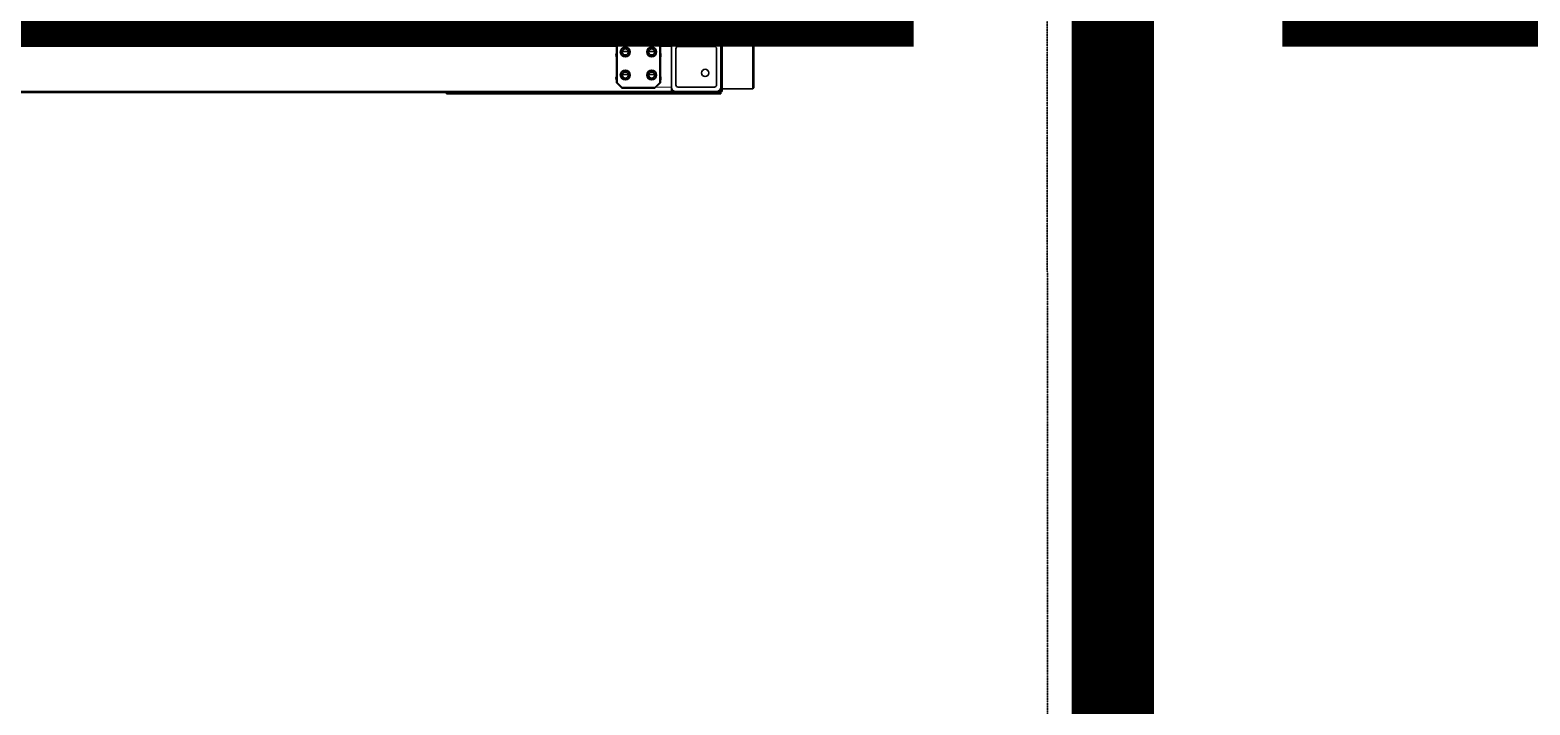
# Model space of a CAD drawing. Header units: inches. Extents: x 185496 to 352137, y 107182 to 179410.
# Drawn here: x 237868 to 239234, y 164796 to 165410 of the extents above; entities that cross this region are included whole.
import ezdxf

# ---------------------------------------------------------------- set-up
doc = ezdxf.new("R2010")
doc.units = ezdxf.units.IN
doc.header["$MEASUREMENT"] = 0
doc.linetypes.add('DASH', pattern=[0.35, 0.25, -0.1])
for name, color, linetype in [('CSX', 3, 'Continuous'), ('DIM', 2, 'Continuous'), ('ZSX', 4, 'Continuous')]:
    doc.layers.add(name, color=color, linetype=linetype)

# ---------------------------------------------------------------- blocks, each defined once
blk = doc.blocks.new('生产区')
at = {"layer": 'CSX', "ltscale": 100, "const_width": 0.5, "elevation": 0}
blk.add_lwpolyline([(120679.3809, 1573.4262), (120679.3809, 1448.7595)], dxfattribs=at)
at = {"layer": 'ZSX', "color": 0, "const_width": 0.35, "elevation": -1257.5994}
for points in [[(120630.4528, 1544.4298), (120678.1725, 1544.4298)], [(120680.409, 1544.4298), (120725.6709, 1544.4298)]]:
    blk.add_lwpolyline(points, dxfattribs=at)
blk = doc.blocks.new('liaojia')
at = {"color": 7, "lineweight": 35, "ltscale": 0.003536}
for p, q in [((800143.8, -279324.7), (800144.8, -279323.7)), ((800183.8, -279324.7), (800182.8, -279323.7)), ((800143.8, -279352.7), (800144.8, -279353.7)), ((800183.8, -279352.7), (800182.8, -279353.7))]:
    blk.add_line(p, q, dxfattribs=at)
at = {"color": 7, "lineweight": 35, "ltscale": 0.1}
for p, q in [((800183.8, -279324.7), (800143.8, -279324.7)), ((800183.8, -279352.7), (800143.8, -279352.7))]:
    blk.add_line(p, q, dxfattribs=at)
at = {"color": 7, "lineweight": 35, "ltscale": 0.07}
for p, q in [((800143.8, -279352.7), (800143.8, -279324.7)), ((800183.8, -279352.7), (800183.8, -279324.7))]:
    blk.add_line(p, q, dxfattribs=at)
at = {"color": 7, "lineweight": 35, "ltscale": 0.095}
blk.add_line((800182.8, -279323.7), (800144.8, -279323.7), dxfattribs=at)
at = {"color": 7, "lineweight": 35}
for p, q in [((800143.8, -279352.7), (799128.8, -279352.7)), ((800141.3, -279353.7), (799131.3, -279353.7)), ((800186.3, -280753.7), (800186.3, -279353.7)), ((800187.3, -280753.7), (800187.3, -279353.7)), ((800188.3, -279593.7), (800188.3, -279363.7)), ((800141.3, -279398.7), (799131.3, -279398.7)), ((800186.3, -280708.7), (800186.3, -279398.7)), ((800141.3, -280708.7), (800141.3, -279448.8))]:
    blk.add_line(p, q, dxfattribs=at)
at = {"color": 7, "lineweight": 13}
for p, q in [((800141.3, -279357.7), (799131.3, -279357.7)), ((800141.3, -279394.7), (799131.3, -279394.7)), ((800145.3, -280708.7), (800145.3, -279448.8))]:
    blk.add_line(p, q, dxfattribs=at)
at = {"color": 7, "lineweight": 35, "ltscale": 0.008749}
for p, q in [((800144.8, -279353.7), (800141.3, -279353.7)), ((800186.3, -279353.7), (800182.8, -279353.7))]:
    blk.add_line(p, q, dxfattribs=at)
at = {"color": 7, "lineweight": 35, "ltscale": 0.01}
for p, q in [((800141.3, -279353.7), (800141.3, -279357.7)), ((800141.3, -279394.7), (800141.3, -279398.7)), ((800145.3, -279398.7), (800141.3, -279398.7)), ((800186.3, -279398.7), (800182.3, -279398.7))]:
    blk.add_line(p, q, dxfattribs=at)
at = {"color": 7, "lineweight": 35, "ltscale": 0.000317383}
blk.add_line((800141.4, -279356.7), (800141.3, -279356.7), dxfattribs=at)
at = {"color": 7, "lineweight": 35, "ltscale": 0.0925}
for p, q in [((800141.3, -279357.7), (800141.3, -279394.7)), ((800141.3, -279394.7), (800141.3, -279357.7)), ((800145.3, -279353.7), (800182.3, -279353.7)), ((800186.3, -279357.7), (800186.3, -279394.7)), ((800182.3, -279398.7), (800145.3, -279398.7)), ((800182.3, -279398.7), (800145.3, -279398.7))]:
    blk.add_line(p, q, dxfattribs=at)
at = {"color": 7, "lineweight": 35, "ltscale": 0.001221}
for p, q in [((800145.3, -279353.7), (800144.8, -279353.7)), ((800182.8, -279353.7), (800182.3, -279353.7))]:
    blk.add_line(p, q, dxfattribs=at)
at = {"color": 7, "lineweight": 35, "ltscale": 0.0825}
for p, q in [((800145.3, -279392.7), (800145.3, -279359.7)), ((800147.3, -279357.7), (800180.3, -279357.7)), ((800182.3, -279359.7), (800182.3, -279392.7)), ((800180.3, -279394.7), (800147.3, -279394.7))]:
    blk.add_line(p, q, dxfattribs=at)
at = {"color": 7, "lineweight": 35, "ltscale": 0.002228}
blk.add_line((800182, -279358.7), (800181.3, -279358), dxfattribs=at)
at = {"color": 7, "lineweight": 35, "ltscale": 0.00625}
blk.add_line((800186.3, -279352.7), (800183.8, -279352.7), dxfattribs=at)
at = {"color": 7, "lineweight": 35, "ltscale": 0.0025}
for p, q in [((800186.3, -279352.7), (800186.3, -279353.7)), ((800186.3, -279353.7), (800187.3, -279353.7)), ((800187.3, -279353.7), (800188.3, -279353.7)), ((800130.8, -279409.3), (800131.8, -279409.3)), ((800130.8, -279448.3), (800131.8, -279448.3)), ((800187.3, -279603.7), (800188.3, -279603.7))]:
    blk.add_line(p, q, dxfattribs=at)
at = {"color": 7, "lineweight": 13, "ltscale": 0.0025}
for p, q in [((800187.3, -279363.7), (800188.3, -279363.7)), ((800187.3, -279593.7), (800188.3, -279593.7))]:
    blk.add_line(p, q, dxfattribs=at)
at = {"color": 7, "lineweight": 35, "ltscale": 0.025}
for p, q in [((800188.3, -279353.7), (800188.3, -279363.7)), ((800188.3, -279593.7), (800188.3, -279603.7))]:
    blk.add_line(p, q, dxfattribs=at)
at = {"color": 7, "lineweight": 13, "ltscale": 0.025}
blk.add_line((800137.3, -279408.7), (800137.3, -279398.7), dxfattribs=at)
at = {"color": 7, "lineweight": 35, "ltscale": 0.025106}
blk.add_line((800141.3, -279408.8), (800141.3, -279398.7), dxfattribs=at)
at = {"color": 7, "lineweight": 13, "ltscale": 0.025106}
blk.add_line((800145.3, -279408.8), (800145.3, -279398.7), dxfattribs=at)
at = {"color": 7, "lineweight": 13, "ltscale": 0.035106}
blk.add_line((800182.3, -279412.8), (800182.3, -279398.7), dxfattribs=at)
at = {"color": 7, "lineweight": 35, "ltscale": 0.000317001}
blk.add_line((800183.3, -279398.7), (800183.3, -279398.6), dxfattribs=at)
at = {"color": 7, "lineweight": 35, "ltscale": 0.027503}
blk.add_line((800141.3, -279408.7), (800130.3, -279408.7), dxfattribs=at)
at = {"color": 7, "lineweight": 35, "ltscale": 0.00125}
blk.add_line((800130.8, -279410.7), (800130.3, -279410.7), dxfattribs=at)
at = {"color": 7, "lineweight": 35, "ltscale": 0.001768}
for p, q in [((800131.3, -279408.8), (800130.8, -279409.3)), ((800131.3, -279408.8), (800132, -279408.8)), ((800131.3, -279448.8), (800130.8, -279448.3)), ((800131.3, -279448.8), (800132, -279448.8))]:
    blk.add_line(p, q, dxfattribs=at)
at = {"color": 7, "lineweight": 35, "ltscale": 0.0975}
for p, q in [((800130.8, -279409.3), (800130.8, -279448.3)), ((800131.8, -279409.3), (800131.8, -279448.3))]:
    blk.add_line(p, q, dxfattribs=at)
at = {"color": 7, "lineweight": 35, "ltscale": 0.001353}
for p, q in [((800132, -279408.8), (800131.8, -279409.3)), ((800178.3, -279408.8), (800178.1, -279409.3)), ((800183.3, -279413.8), (800182.8, -279414)), ((800183.3, -279443.8), (800182.8, -279443.6)), ((800132, -279448.8), (800131.8, -279448.3)), ((800178.3, -279448.8), (800178.1, -279448.3))]:
    blk.add_line(p, q, dxfattribs=at)
at = {"color": 7, "lineweight": 35, "ltscale": 0.115732}
for p, q in [((800131.8, -279409.3), (800178.1, -279409.3)), ((800132, -279408.8), (800178.3, -279408.8)), ((800131.8, -279448.3), (800178.1, -279448.3)), ((800132, -279448.8), (800178.3, -279448.8))]:
    blk.add_line(p, q, dxfattribs=at)
at = {"color": 7, "lineweight": 35, "ltscale": 0.013521}
for p, q in [((800149.8, -279419.5), (800149.8, -279414.1)), ((800170.8, -279419.5), (800170.8, -279414.1)), ((800149.8, -279443.5), (800149.8, -279438.1)), ((800170.8, -279443.5), (800170.8, -279438.1))]:
    blk.add_line(p, q, dxfattribs=at)
at = {"color": 7, "lineweight": 35, "ltscale": 0.016642}
for p, q in [((800182.8, -279414), (800178.1, -279409.3)), ((800178.1, -279448.3), (800182.8, -279443.6))]:
    blk.add_line(p, q, dxfattribs=at)
at = {"color": 7, "lineweight": 35, "ltscale": 0.017678}
for p, q in [((800183.3, -279413.8), (800178.3, -279408.8)), ((800178.3, -279448.8), (800183.3, -279443.8))]:
    blk.add_line(p, q, dxfattribs=at)
at = {"color": 7, "lineweight": 35, "ltscale": 0.073964}
blk.add_line((800182.8, -279414), (800182.8, -279443.6), dxfattribs=at)
at = {"color": 7, "lineweight": 35, "ltscale": 0.075}
blk.add_line((800183.3, -279413.8), (800183.3, -279443.8), dxfattribs=at)
at = {"color": 7, "lineweight": 35}
for centre, radius in [((800169.4, -279368.1), 3.32), ((800150.3, -279416.8), 4.5), ((800150.3, -279416.8), 4), ((800150.3, -279416.8), 2.75), ((800171.3, -279416.8), 4.5), ((800171.3, -279416.8), 4), ((800171.3, -279416.8), 2.75), ((800150.3, -279440.8), 4.5), ((800150.3, -279440.8), 4), ((800150.3, -279440.8), 2.75), ((800171.3, -279440.8), 4.5), ((800171.3, -279440.8), 4), ((800171.3, -279440.8), 2.75)]:
    blk.add_circle(centre, radius, dxfattribs=at)
for centre, radius, start, end in [((800145.3, -279357.7), 4, 90, 180), ((800147.3, -279359.7), 2, 90, 180), ((800180.3, -279359.7), 2, 0, 90), ((800182.3, -279357.7), 4, 0, 90), ((800137.3, -279394.7), 4, 270, 270.7002), ((800145.3, -279394.7), 4, 180, 270), ((800147.3, -279392.7), 2, 180, 270), ((800180.3, -279392.7), 2, 270, 0), ((800182.3, -279394.7), 4, 270, 0), ((800153.3, -279411.8), 3.5, 58.9974, 121.0026), ((800174.3, -279411.8), 3.5, 58.9974, 121.0026), ((800153.3, -279445.8), 3.5, 238.9971, 301.0029), ((800174.3, -279445.8), 3.5, 238.9971, 301.0029)]:
    blk.add_arc(centre, radius, start, end, dxfattribs=at)

msp = doc.modelspace()

# ---------------------------------------------------------------- linework, layer by layer
at = {"color": 1, "linetype": 'DASH', "lineweight": 30}
msp.add_line((238794.55, 163205.35, 276290.76), (238793.19, 169205.35, 276290.76), dxfattribs=at)

# ---------------------------------------------------------------- block references
at = {"color": 30, "rotation": 270}
msp.add_blockref('liaojia', (517850.65, 965540.76, 276290.76), dxfattribs=at)
at = {"layer": 'DIM', "xscale": 150, "yscale": 150, "zscale": 150}
msp.add_blockref('生产区', (-17863053.45, -66243.05, 276290.76), dxfattribs=at)

doc.saveas('drawing.dxf')
